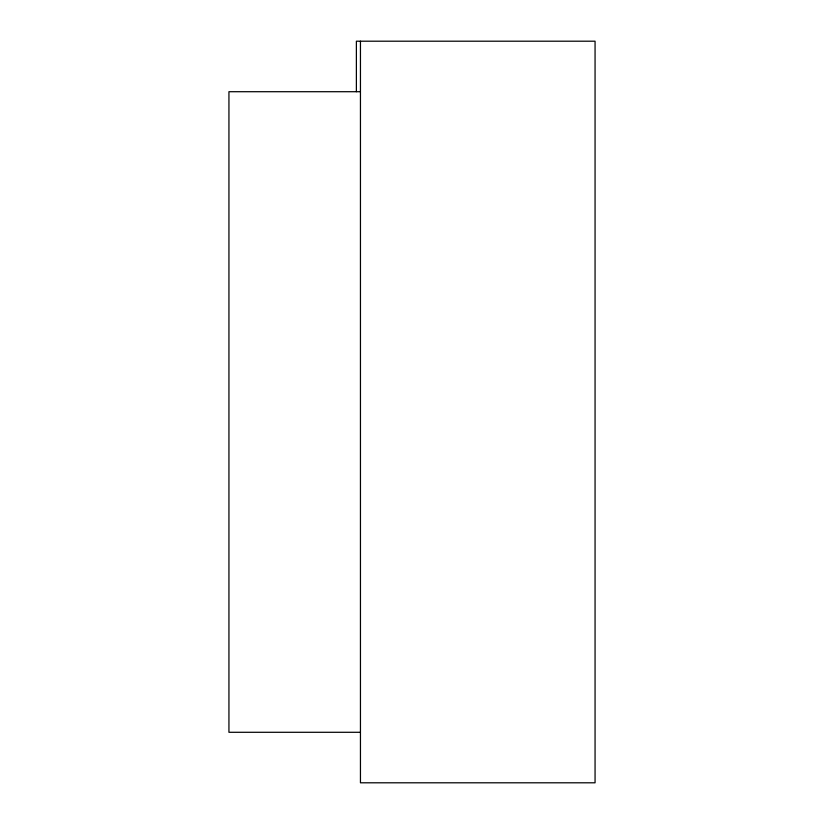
<?xml version="1.0" encoding="UTF-8"?>
<svg xmlns="http://www.w3.org/2000/svg" width="824" height="824" viewBox="0 0 824 824"><rect width="100%" height="100%" fill="white"/><g stroke="black" fill="none" stroke-linecap="round" stroke-linejoin="round"><path stroke-width="1.24" d="M360.449 91.711L228.938 91.711L228.938 732.289L360.449 732.289M360.449 41.2L360.449 782.8L595.062 782.8L595.062 41.2L356.38 41.2L356.38 91.711"/></g></svg>
